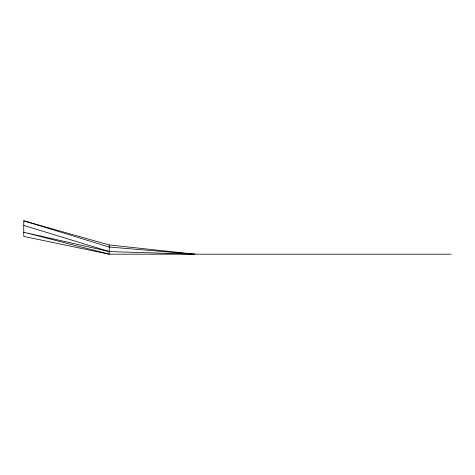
<?xml version="1.0" encoding="UTF-8"?>
<svg xmlns="http://www.w3.org/2000/svg" width="475" height="475" viewBox="0 0 475 475"><rect width="100%" height="100%" fill="white"/><g stroke="black" fill="none" stroke-linecap="round" stroke-linejoin="round"><path stroke-width="0.71" d="M451.25 254.19L109.25 254.19L23.75 236.443L23.75 220.81L109.25 244.963L194.75 254.19L109.25 251.56L23.75 232.245L109.25 254.19L109.25 244.963M194.75 254.19L109.25 247.042L23.75 220.81M23.75 225.411L109.25 251.56"/></g></svg>
